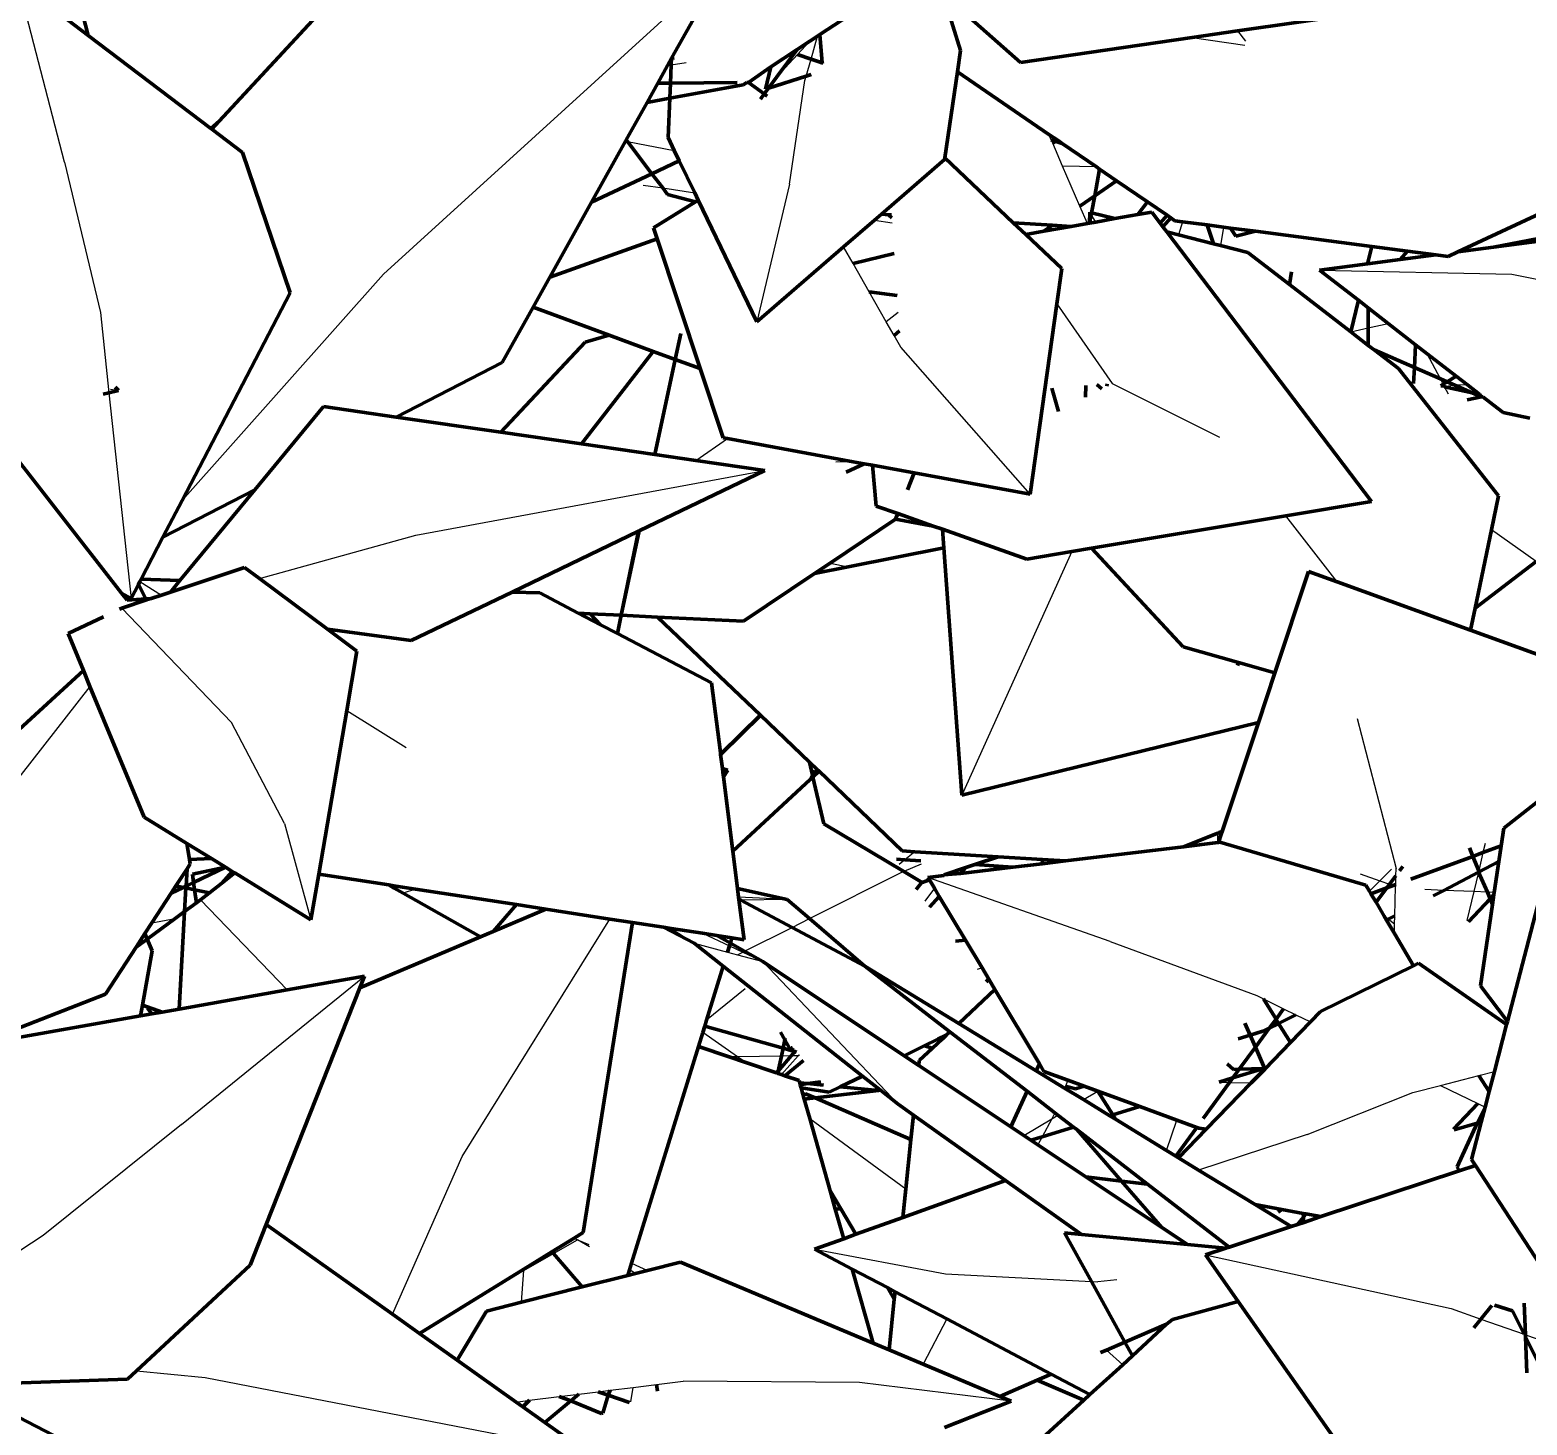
# Model space of a CAD drawing. Header units: millimetres. Extents: x 4307 to 31003, y 2809 to 20009.
# Drawn here: x 6891.9 to 6958.9, y 7948.8 to 8011.2 of the extents above; entities that cross this region are included whole.
import ezdxf

# ---------------------------------------------------------------- set-up
doc = ezdxf.new("R2010")
doc.units = ezdxf.units.MM
doc.layers.add('ProfileEdges', color=7, linetype='Continuous')

msp = doc.modelspace()

# ---------------------------------------------------------------- linework, layer by layer
for p, q in [((6907.696, 8000.279), (6922.938, 8014.167)), ((6893.418, 8005.289), (6891.336, 8013.344)), ((6926.819, 8009.901), (6927.105, 8010.919)), ((6945.903, 8011.155), (6946.257, 8010.693)), ((6926.218, 8010.104), (6926.765, 8010.695)), ((6943.869, 8010.861), (6946.222, 8010.515)), ((6920.403, 8009.613), (6920.568, 8009.639)), ((6920.568, 8009.639), (6921.24, 8009.746)), ((6925.294, 8009.105), (6926.218, 8010.104)), ((6926.603, 8009.135), (6926.819, 8009.901)), ((6924.783, 8008.553), (6925.294, 8009.105)), ((6925.859, 8004.297), (6926.548, 8008.941)), ((6926.548, 8008.941), (6926.603, 8009.135)), ((6918.518, 8006.226), (6918.604, 8006.21)), ((6937.566, 8006.285), (6937.46, 8006.53)), ((6937.632, 8006.133), (6937.566, 8006.285)), ((6918.604, 8006.21), (6920.701, 8005.807)), ((6938.076, 8005.107), (6937.632, 8006.133)), ((6893.418, 8005.289), (6895.024, 7998.552)), ((6939.591, 8005.069), (6938.076, 8005.107)), ((6938.849, 8003.318), (6938.076, 8005.107)), ((6919.316, 8004.262), (6920.183, 8004.13)), ((6925.859, 8004.297), (6924.399, 7998.145)), ((6920.183, 8004.13), (6921.617, 8003.911)), ((6939.186, 8002.539), (6938.849, 8003.318)), ((6939.356, 8002.944), (6939.296, 8003.041)), ((6939.564, 8002.606), (6939.356, 8002.944)), ((6929.655, 8002.684), (6930.445, 8002.563)), ((6943.438, 8002.618), (6943.26, 8002.035)), ((6945.268, 8002.378), (6945.141, 8001.558)), ((6928.698, 8000.745), (6928.272, 8001.49)), ((6898.681, 7990.151), (6907.696, 8000.279)), ((6929.422, 7999.476), (6928.698, 8000.745)), ((6949.566, 8000.45), (6958.171, 8000.277)), ((6958.171, 8000.277), (6967.114, 7998.429)), ((6930.183, 7998.145), (6929.422, 7999.476)), ((6937.814, 7998.948), (6940.29, 7995.384)), ((6895.024, 7998.552), (6895.409, 7994.967)), ((6930.724, 7998.554), (6930.183, 7998.145)), ((6930.534, 7997.53), (6930.183, 7998.145)), ((6930.831, 7997.009), (6930.534, 7997.53)), ((6950.973, 7997.689), (6951.746, 7997.864)), ((6951.746, 7997.864), (6952.64, 7998.067)), ((6936.628, 7990.427), (6930.831, 7997.009)), ((6954.979, 7995.585), (6954.39, 7996.71)), ((6955.104, 7995.345), (6954.979, 7995.585)), ((6895.409, 7994.967), (6896.398, 7985.759)), ((6895.479, 7995.134), (6895.835, 7995.062)), ((6940.29, 7995.384), (6945.087, 7992.974)), ((6955.138, 7995.28), (6955.104, 7995.345)), ((6955.629, 7995.299), (6955.16, 7995.238)), ((6955.335, 7994.902), (6955.16, 7995.238)), ((6956.184, 7995.32), (6955.629, 7995.299)), ((6957.526, 7994.279), (6957.494, 7994.246)), ((6921.659, 7991.937), (6923.079, 7992.916)), ((6909.145, 7988.586), (6924.758, 7991.489)), ((6928.708, 7991.882), (6927.923, 7991.853)), ((6950.364, 7986.507), (6948.057, 7989.454)), ((6959.256, 7987.42), (6957.257, 7988.834)), ((6902.14, 7986.658), (6909.145, 7988.586)), ((6938.49, 7987.858), (6933.567, 7976.961)), ((6927.671, 7987.343), (6928.487, 7987.174)), ((6896.79, 7986.513), (6897.752, 7985.914)), ((6895.99, 7985.329), (6900.895, 7980.204)), ((6894.56, 7981.821), (6889.93, 7975.9)), ((6903.261, 7975.693), (6900.895, 7980.204)), ((6906.05, 7980.744), (6908.706, 7979.089)), ((6951.248, 7980.387), (6952.996, 7973.681)), ((6922.872, 7977.994), (6923.09, 7978.073)), ((6903.261, 7975.693), (6904.444, 7971.379)), ((6945.018, 7974.837), (6945.019, 7975.259)), ((6956.979, 7974.794), (6956.883, 7974.386)), ((6931.02, 7974.069), (6930.759, 7973.858)), ((6931.462, 7974.427), (6931.02, 7974.069)), ((6956.883, 7974.386), (6956.691, 7973.573)), ((6926.753, 7971.433), (6930.918, 7973.524)), ((6930.972, 7973.546), (6930.918, 7973.524)), ((6931.748, 7973.867), (6930.972, 7973.546)), ((6951.381, 7973.442), (6952.261, 7973.128)), ((6952.785, 7973.65), (6952.261, 7973.128)), ((6952.988, 7973.352), (6952.996, 7973.681)), ((6956.677, 7973.51), (6956.472, 7972.64)), ((6909.129, 7972.755), (6908.573, 7972.577)), ((6932.338, 7972.792), (6931.911, 7972.22)), ((6940.199, 7970.408), (6932.051, 7973.273)), ((6952.261, 7973.128), (6951.799, 7972.666)), ((6952.261, 7973.128), (6952.702, 7972.97)), ((6952.702, 7972.97), (6952.86, 7972.913)), ((6952.86, 7972.913), (6952.975, 7972.872)), ((6952.941, 7971.558), (6952.975, 7972.872)), ((6952.975, 7972.872), (6952.977, 7972.956)), ((6952.977, 7972.956), (6952.988, 7973.352)), ((6955.126, 7972.699), (6954.277, 7972.737)), ((6903.377, 7968.243), (6899.511, 7972.278)), ((6925.749, 7972.296), (6923.58, 7972.393)), ((6925.749, 7972.296), (6923.676, 7972.266)), ((6956.472, 7972.64), (6955.126, 7972.699)), ((6956.472, 7972.64), (6956.166, 7971.343)), ((6957.084, 7972.613), (6956.472, 7972.64)), ((6957.388, 7972.6), (6957.084, 7972.613)), ((6897.331, 7971.241), (6898.366, 7971.435)), ((6911.204, 7960.792), (6917.82, 7971.415)), ((6925.975, 7971.042), (6926.753, 7971.433)), ((6952.645, 7971.403), (6952.464, 7971.544)), ((6952.931, 7971.179), (6952.645, 7971.403)), ((6952.931, 7971.179), (6952.941, 7971.558)), ((6920.567, 7970.992), (6921.584, 7970.335)), ((6921.97, 7970.776), (6923.172, 7970.213)), ((6923.848, 7969.975), (6925.975, 7971.042)), ((6952.921, 7970.775), (6952.931, 7971.179)), ((6921.584, 7970.335), (6923.086, 7969.935)), ((6923.172, 7970.213), (6923.767, 7969.934)), ((6940.199, 7970.408), (6946.769, 7967.987)), ((6923.086, 7969.935), (6923.532, 7969.817)), ((6923.532, 7969.817), (6923.767, 7969.934)), ((6923.532, 7969.817), (6924.658, 7969.517)), ((6923.767, 7969.934), (6923.848, 7969.975)), ((6923.767, 7969.934), (6924.658, 7969.517)), ((6930.714, 7963.129), (6924.658, 7969.517)), ((6898.658, 7962.215), (6906.84, 7968.856)), ((6934.471, 7969.227), (6934.247, 7969.154)), ((6923.876, 7968.289), (6922.146, 7966.889)), ((6946.769, 7967.987), (6947.058, 7967.845)), ((6947.058, 7967.845), (6947.962, 7967.403)), ((6947.962, 7967.403), (6948.512, 7967.135)), ((6948.512, 7967.135), (6949.172, 7966.812)), ((6923.528, 7965.251), (6921.974, 7966.335)), ((6925.917, 7965.527), (6925.958, 7965.727)), ((6923.528, 7965.251), (6923.157, 7965.245)), ((6925.494, 7965.284), (6923.528, 7965.251)), ((6923.898, 7964.993), (6923.528, 7965.251)), ((6925.924, 7965.292), (6925.494, 7965.284)), ((6926.24, 7965.297), (6925.496, 7964.451)), ((6926.24, 7965.297), (6925.924, 7965.292)), ((6926.275, 7965.337), (6926.24, 7965.297)), ((6926.307, 7965.298), (6926.275, 7965.337)), ((6938.304, 7964.206), (6938.203, 7963.943)), ((6945.075, 7964.114), (6945.546, 7964.102)), ((6945.546, 7964.102), (6946.512, 7964.078)), ((6954.982, 7963.972), (6956.696, 7964.416)), ((6956.696, 7964.416), (6957.392, 7964.596)), ((6938.203, 7963.943), (6938.166, 7963.845)), ((6939.002, 7963.334), (6939.652, 7963.711)), ((6949.012, 7961.769), (6953.742, 7963.651)), ((6953.742, 7963.651), (6954.982, 7963.972)), ((6954.982, 7963.972), (6956.646, 7963.159)), ((6937.729, 7962.748), (6937.589, 7962.481)), ((6956.646, 7963.159), (6956.975, 7962.998)), ((6898.658, 7962.215), (6892.472, 7957.246)), ((6926.759, 7962.496), (6931.06, 7959.343)), ((6936.341, 7961.727), (6937.589, 7962.481)), ((6937.589, 7962.481), (6937.166, 7961.675)), ((6937.589, 7962.481), (6937.861, 7962.645)), ((6942.73, 7961.055), (6943.183, 7962.417)), ((6937.166, 7961.675), (6936.973, 7961.306)), ((6949.012, 7961.769), (6944.161, 7960.18)), ((6908.098, 7953.728), (6911.204, 7960.792)), ((6892.472, 7957.246), (6884.871, 7952.293)), ((6915.291, 7956.445), (6916.372, 7957.064)), ((6916.216, 7957.133), (6916.372, 7957.064)), ((6916.911, 7956.751), (6916.372, 7957.064)), ((6916.372, 7957.064), (6916.876, 7956.844)), ((6913.967, 7955.686), (6915.291, 7956.445)), ((6918.785, 7956.008), (6919.506, 7955.692)), ((6926.978, 7956.64), (6932.83, 7955.538)), ((6944.47, 7956.383), (6955.457, 7953.983)), ((6913.864, 7954.266), (6913.967, 7955.686)), ((6913.967, 7955.686), (6913.971, 7955.748)), ((6918.966, 7955.555), (6918.694, 7955.714)), ((6932.83, 7955.538), (6939.363, 7955.201)), ((6939.363, 7955.201), (6939.656, 7955.186)), ((6940.503, 7955.276), (6939.656, 7955.186)), ((6955.457, 7953.983), (6956.787, 7953.515)), ((6932.894, 7953.518), (6931.833, 7951.495)), ((6956.787, 7953.515), (6958.726, 7952.832)), ((6958.778, 7952.814), (6959.79, 7952.458)), ((6940.036, 7952.126), (6940.765, 7951.47)), ((6896.64, 7951.195), (6899.706, 7950.893)), ((6899.706, 7950.893), (6916.719, 7947.601)), ((6919.909, 7950.587), (6921.098, 7950.736)), ((6928.983, 7950.68), (6921.098, 7950.736)), ((6935.772, 7949.836), (6928.983, 7950.68)), ((6914.227, 7949.877), (6915.555, 7950.043)), ((6915.555, 7950.043), (6916.432, 7950.153)), ((6916.432, 7950.153), (6917.296, 7950.261)), ((6917.296, 7950.261), (6917.83, 7950.327)), ((6917.83, 7950.327), (6918.858, 7950.456)), ((6918.751, 7949.803), (6918.858, 7950.456)), ((6918.858, 7950.456), (6919.909, 7950.587)), ((6913.622, 7949.801), (6914.227, 7949.877))]:
    msp.add_line(p, q)
at = {"layer": 'ProfileEdges', "lineweight": 211}
for p, q in [((6920.582, 8009.934), (6922.938, 8014.167)), ((6893.858, 8013.399), (6894.479, 8010.959)), ((6905.281, 8012.44), (6900.342, 8007.117)), ((6933.511, 8010.288), (6932.819, 8012.485)), ((6933.146, 8012.437), (6936.184, 8009.75)), ((6894.479, 8010.959), (6892.911, 8012.149)), ((6927.22, 8010.994), (6928.834, 8012.052)), ((6945.903, 8011.155), (6951.05, 8011.9)), ((6899.966, 8006.796), (6894.479, 8010.959)), ((6926.765, 8010.695), (6927.105, 8010.919)), ((6927.105, 8010.919), (6927.22, 8010.994)), ((6927.22, 8010.994), (6927.322, 8009.732)), ((6943.869, 8010.861), (6945.903, 8011.155)), ((6925.016, 8009.549), (6926.205, 8010.329)), ((6925.294, 8009.105), (6926.205, 8010.329)), ((6926.205, 8010.329), (6926.765, 8010.695)), ((6933.371, 8009.333), (6933.511, 8010.288)), ((6936.184, 8009.75), (6943.869, 8010.861)), ((6919.962, 8008.821), (6920.403, 8009.613)), ((6920.403, 8009.613), (6920.582, 8009.934)), ((6920.568, 8009.639), (6920.532, 8008.825)), ((6920.582, 8009.934), (6920.568, 8009.639)), ((6920.702, 8009.959), (6920.582, 8009.934)), ((6926.819, 8009.901), (6926.218, 8010.104)), ((6927.322, 8009.732), (6926.819, 8009.901)), ((6927.322, 8009.732), (6927.326, 8009.689)), ((6927.358, 8009.72), (6927.322, 8009.732)), ((6924.015, 8008.847), (6925.016, 8009.549)), ((6925.016, 8009.549), (6924.783, 8008.553)), ((6924.914, 8008.595), (6926.603, 8009.135)), ((6924.914, 8008.595), (6925.294, 8009.105)), ((6926.603, 8009.135), (6926.824, 8009.206)), ((6932.81, 8005.479), (6933.371, 8009.333)), ((6933.371, 8009.333), (6937.46, 8006.53)), ((6919.484, 8007.961), (6919.962, 8008.821)), ((6920.532, 8008.825), (6919.962, 8008.821)), ((6920.532, 8008.825), (6920.501, 8008.146)), ((6920.501, 8008.146), (6923.782, 8008.74)), ((6923.521, 8008.844), (6920.532, 8008.825)), ((6923.782, 8008.74), (6923.944, 8008.846)), ((6924.015, 8008.847), (6923.944, 8008.846)), ((6924.723, 8008.338), (6924.015, 8008.847)), ((6924.552, 8008.109), (6924.723, 8008.338)), ((6924.723, 8008.338), (6924.914, 8008.595)), ((6924.862, 8008.238), (6924.723, 8008.338)), ((6924.783, 8008.553), (6924.914, 8008.595)), ((6918.549, 8006.282), (6919.484, 8007.961)), ((6919.484, 8007.961), (6920.501, 8008.146)), ((6920.501, 8008.146), (6920.422, 8006.387)), ((6900.342, 8007.117), (6899.966, 8006.796)), ((6900.342, 8007.117), (6900.012, 8006.761)), ((6900.012, 8006.761), (6899.966, 8006.796)), ((6901.382, 8005.721), (6900.012, 8006.761)), ((6916.996, 8003.491), (6918.518, 8006.226)), ((6918.518, 8006.226), (6918.549, 8006.282)), ((6918.604, 8006.21), (6918.549, 8006.282)), ((6920.422, 8006.387), (6920.701, 8005.807)), ((6937.46, 8006.53), (6937.869, 8006.25)), ((6937.788, 8006.21), (6937.566, 8006.285)), ((6937.788, 8006.21), (6937.869, 8006.25)), ((6937.869, 8006.25), (6938.061, 8006.118)), ((6955.759, 8001.267), (6967.373, 8006.692)), ((6903.511, 7999.441), (6901.382, 8005.721)), ((6919.7, 8004.765), (6918.604, 8006.21)), ((6920.701, 8005.807), (6920.926, 8005.343)), ((6937.632, 8006.133), (6937.788, 8006.21)), ((6938.061, 8006.118), (6937.788, 8006.21)), ((6938.061, 8006.118), (6939.591, 8005.069)), ((6919.7, 8004.765), (6920.926, 8005.343)), ((6920.926, 8005.343), (6921.617, 8003.911)), ((6929.965, 8002.952), (6932.798, 8005.399)), ((6932.798, 8005.399), (6932.81, 8005.479)), ((6935.87, 8002.575), (6932.81, 8005.479)), ((6939.51, 8003.778), (6939.731, 8004.973)), ((6939.591, 8005.069), (6939.731, 8004.973)), ((6939.731, 8004.973), (6940.486, 8004.456)), ((6916.996, 8003.491), (6919.7, 8004.765)), ((6920.183, 8004.13), (6919.7, 8004.765)), ((6939.51, 8003.778), (6940.486, 8004.456)), ((6940.486, 8004.456), (6941.874, 8003.504)), ((6920.4, 8003.844), (6920.183, 8004.13)), ((6921.654, 8003.511), (6920.4, 8003.844)), ((6921.617, 8003.911), (6921.774, 8003.585)), ((6921.774, 8003.585), (6921.654, 8003.511)), ((6921.774, 8003.585), (6924.399, 7998.145)), ((6938.849, 8003.318), (6939.51, 8003.778)), ((6939.37, 8003.022), (6939.51, 8003.778)), ((6915.131, 8000.141), (6916.996, 8003.491)), ((6921.654, 8003.511), (6919.767, 8002.35)), ((6929.655, 8002.684), (6929.965, 8002.952)), ((6929.965, 8002.952), (6930.279, 8002.932)), ((6930.279, 8002.932), (6930.428, 8002.801)), ((6930.279, 8002.932), (6930.42, 8002.923)), ((6939.296, 8003.041), (6939.284, 8002.557)), ((6939.284, 8002.557), (6939.356, 8002.944)), ((6939.37, 8003.022), (6939.296, 8003.041)), ((6939.356, 8002.944), (6939.37, 8003.022)), ((6940.416, 8002.757), (6939.37, 8003.022)), ((6941.438, 8002.937), (6940.416, 8002.757)), ((6941.874, 8003.504), (6941.438, 8002.937)), ((6942.064, 8003.048), (6941.438, 8002.937)), ((6941.874, 8003.504), (6942.746, 8002.906)), ((6942.435, 8002.559), (6942.064, 8003.048)), ((6942.746, 8002.906), (6942.435, 8002.559)), ((6942.746, 8002.906), (6942.918, 8002.788)), ((6919.767, 8002.35), (6919.933, 8001.849)), ((6928.272, 8001.49), (6929.655, 8002.684)), ((6935.87, 8002.575), (6937.62, 8002.464)), ((6936.422, 8002.051), (6935.87, 8002.575)), ((6937.232, 8002.194), (6937.62, 8002.464)), ((6938.455, 8002.41), (6937.232, 8002.194)), ((6937.62, 8002.464), (6938.455, 8002.41)), ((6939.186, 8002.539), (6938.455, 8002.41)), ((6939.284, 8002.557), (6939.186, 8002.539)), ((6939.564, 8002.606), (6939.284, 8002.557)), ((6940.416, 8002.757), (6939.564, 8002.606)), ((6942.56, 8002.394), (6942.435, 8002.559)), ((6942.56, 8002.394), (6942.918, 8002.788)), ((6942.731, 8002.169), (6942.56, 8002.394)), ((6942.918, 8002.788), (6943.103, 8002.661)), ((6943.103, 8002.661), (6943.438, 8002.618)), ((6943.438, 8002.618), (6944.538, 8002.474)), ((6944.829, 8001.637), (6944.538, 8002.474)), ((6944.538, 8002.474), (6945.268, 8002.378)), ((6945.268, 8002.378), (6945.583, 8002.337)), ((6945.583, 8002.337), (6945.823, 8001.974)), ((6945.583, 8002.337), (6946.704, 8002.191)), ((6964.257, 8002.804), (6957.357, 8001.477)), ((6964.96, 8002.479), (6957.357, 8001.477)), ((6915.131, 8000.141), (6919.933, 8001.849)), ((6919.933, 8001.849), (6921.859, 7996.044)), ((6937.232, 8002.194), (6936.422, 8002.051)), ((6938.033, 8000.523), (6936.422, 8002.051)), ((6951.895, 7990.094), (6942.731, 8002.169)), ((6943.26, 8002.035), (6942.731, 8002.169)), ((6944.829, 8001.637), (6943.26, 8002.035)), ((6945.141, 8001.558), (6944.829, 8001.637)), ((6946.359, 8001.249), (6945.141, 8001.558)), ((6945.823, 8001.974), (6946.704, 8002.191)), ((6946.704, 8002.191), (6951.908, 8001.511)), ((6924.399, 7998.145), (6928.272, 8001.49)), ((6930.54, 8001.192), (6928.698, 8000.745)), ((6948.225, 7999.809), (6946.359, 8001.249)), ((6951.714, 8000.733), (6951.908, 8001.511)), ((6953.181, 8000.927), (6951.714, 8000.733)), ((6951.908, 8001.511), (6953.504, 8001.302)), ((6953.504, 8001.302), (6953.181, 8000.927)), ((6954.772, 8001.136), (6953.181, 8000.927)), ((6953.504, 8001.302), (6954.772, 8001.136)), ((6954.772, 8001.136), (6955.326, 8001.064)), ((6955.326, 8001.064), (6955.759, 8001.267)), ((6957.357, 8001.477), (6955.759, 8001.267)), ((6937.814, 7998.948), (6938.033, 8000.523)), ((6948.314, 8000.373), (6948.225, 7999.809)), ((6951.714, 8000.733), (6949.566, 8000.45)), ((6949.566, 8000.45), (6951.306, 7999.102)), ((6914.386, 7998.803), (6915.131, 8000.141)), ((6950.973, 7997.689), (6948.225, 7999.809)), ((6898.681, 7990.151), (6903.511, 7999.441)), ((6930.67, 7999.323), (6929.422, 7999.476)), ((6936.628, 7990.427), (6937.814, 7998.948)), ((6950.973, 7997.689), (6951.306, 7999.102)), ((6951.306, 7999.102), (6951.739, 7998.766)), ((6913.004, 7996.32), (6914.386, 7998.803)), ((6914.386, 7998.803), (6917.785, 7997.548)), ((6951.739, 7998.766), (6951.746, 7997.864)), ((6951.739, 7998.766), (6952.64, 7998.067)), ((6917.785, 7997.548), (6916.72, 7997.232)), ((6917.785, 7997.548), (6919.763, 7996.818)), ((6920.989, 7997.623), (6920.74, 7996.458)), ((6930.534, 7997.53), (6930.781, 7997.73)), ((6951.751, 7997.088), (6950.973, 7997.689)), ((6951.746, 7997.864), (6951.751, 7997.088)), ((6952.64, 7998.067), (6953.87, 7997.114)), ((6895.973, 7985.994), (6887.302, 7997.114)), ((6916.72, 7997.232), (6912.936, 7993.199)), ((6952.008, 7996.89), (6951.751, 7997.088)), ((6953.097, 7996.049), (6952.008, 7996.89)), ((6953.816, 7996.095), (6952.008, 7996.89)), ((6953.87, 7997.114), (6953.816, 7996.095)), ((6953.87, 7997.114), (6954.39, 7996.71)), ((6908.259, 7993.876), (6913.004, 7996.32)), ((6919.763, 7996.818), (6916.555, 7992.676)), ((6919.763, 7996.818), (6920.74, 7996.458)), ((6920.74, 7996.458), (6919.831, 7992.202)), ((6920.74, 7996.458), (6921.859, 7996.044)), ((6954.39, 7996.71), (6955.679, 7995.711)), ((6921.859, 7996.044), (6922.885, 7992.951)), ((6957.573, 7990.355), (6953.097, 7996.049)), ((6953.816, 7996.095), (6953.778, 7995.375)), ((6954.979, 7995.585), (6953.816, 7996.095)), ((6955.275, 7995.454), (6954.979, 7995.585)), ((6955.679, 7995.711), (6955.275, 7995.454)), ((6955.679, 7995.711), (6956.184, 7995.32)), ((6895.149, 7994.909), (6895.409, 7994.967)), ((6895.409, 7994.967), (6895.835, 7995.062)), ((6895.835, 7995.062), (6895.687, 7995.223)), ((6937.593, 7995.169), (6937.887, 7994.134)), ((6939.108, 7995.29), (6939.095, 7994.763)), ((6939.831, 7995.145), (6939.604, 7995.329)), ((6940.074, 7995.366), (6940.058, 7995.263)), ((6955.104, 7995.345), (6954.994, 7995.275)), ((6955.138, 7995.28), (6954.994, 7995.275)), ((6955.275, 7995.454), (6955.104, 7995.345)), ((6955.16, 7995.238), (6955.138, 7995.28)), ((6955.16, 7995.238), (6956.395, 7994.962)), ((6955.629, 7995.299), (6955.275, 7995.454)), ((6956.395, 7994.962), (6955.629, 7995.299)), ((6956.184, 7995.32), (6956.746, 7994.884)), ((6956.395, 7994.962), (6956.746, 7994.884)), ((6956.816, 7994.777), (6956.395, 7994.962)), ((6956.746, 7994.884), (6956.816, 7994.777)), ((6905.007, 7994.346), (6901.929, 7990.616)), ((6908.259, 7993.876), (6905.007, 7994.346)), ((6956.816, 7994.777), (6956.175, 7994.647)), ((6956.87, 7994.788), (6956.816, 7994.777)), ((6956.87, 7994.788), (6957.526, 7994.279)), ((6957.526, 7994.279), (6957.779, 7994.084)), ((6912.936, 7993.199), (6908.259, 7993.876)), ((6957.779, 7994.084), (6958.977, 7993.828)), ((6916.555, 7992.676), (6912.936, 7993.199)), ((6922.885, 7992.951), (6923.079, 7992.916)), ((6923.079, 7992.916), (6928.708, 7991.882)), ((6919.831, 7992.202), (6916.555, 7992.676)), ((6921.659, 7991.937), (6919.831, 7992.202)), ((6919.13, 7988.781), (6924.758, 7991.489)), ((6924.758, 7991.489), (6921.659, 7991.937)), ((6929.195, 7991.792), (6928.391, 7991.41)), ((6928.708, 7991.882), (6929.195, 7991.792)), ((6929.195, 7991.792), (6929.575, 7991.723)), ((6929.575, 7991.723), (6929.74, 7989.897)), ((6929.575, 7991.723), (6931.439, 7991.38)), ((6931.132, 7990.621), (6931.439, 7991.38)), ((6931.439, 7991.38), (6936.628, 7990.427)), ((6897.824, 7988.502), (6901.929, 7990.616)), ((6897.824, 7988.502), (6898.681, 7990.151)), ((6901.929, 7990.616), (6898.585, 7986.565)), ((6957.257, 7988.834), (6957.573, 7990.355)), ((6929.74, 7989.897), (6930.702, 7989.558)), ((6930.603, 7989.314), (6930.702, 7989.558)), ((6930.702, 7989.558), (6932.284, 7989)), ((6948.057, 7989.454), (6951.895, 7990.094)), ((6927.671, 7987.343), (6930.603, 7989.314)), ((6932.284, 7989), (6930.603, 7989.314)), ((6932.284, 7989), (6932.696, 7988.855)), ((6932.696, 7988.855), (6932.757, 7988.026)), ((6932.696, 7988.855), (6936.478, 7987.522)), ((6939.37, 7988.004), (6948.057, 7989.454)), ((6956.529, 7985.33), (6957.257, 7988.834)), ((6896.848, 7986.625), (6897.824, 7988.502)), ((6913.45, 7986.048), (6919.105, 7988.769)), ((6918.329, 7985.01), (6919.13, 7988.781)), ((6919.105, 7988.769), (6918.329, 7985.01)), ((6919.105, 7988.769), (6919.13, 7988.781)), ((6932.757, 7988.026), (6928.487, 7987.174)), ((6932.757, 7988.026), (6933.567, 7976.961)), ((6936.478, 7987.522), (6938.49, 7987.858)), ((6938.49, 7987.858), (6939.37, 7988.004)), ((6939.37, 7988.004), (6943.473, 7983.596)), ((6901.479, 7987.151), (6898.159, 7986.049)), ((6902.14, 7986.658), (6901.479, 7987.151)), ((6923.801, 7984.741), (6926.969, 7986.871)), ((6926.969, 7986.871), (6927.671, 7987.343)), ((6928.487, 7987.174), (6926.969, 7986.871)), ((6949.083, 7986.972), (6947.575, 7982.437)), ((6950.364, 7986.507), (6949.083, 7986.972)), ((6959.256, 7987.42), (6956.529, 7985.33)), ((6896.398, 7985.759), (6896.724, 7986.387)), ((6896.724, 7986.387), (6896.79, 7986.513)), ((6896.724, 7986.387), (6897.057, 7985.743)), ((6896.79, 7986.513), (6896.848, 7986.625)), ((6898.585, 7986.565), (6896.848, 7986.625)), ((6898.585, 7986.565), (6898.159, 7986.049)), ((6905.182, 7984.389), (6902.14, 7986.658)), ((6956.325, 7984.344), (6950.364, 7986.507)), ((6895.973, 7985.994), (6896.398, 7985.759)), ((6896.217, 7985.68), (6895.973, 7985.994)), ((6897.084, 7985.692), (6895.99, 7985.329)), ((6897.057, 7985.743), (6896.217, 7985.68)), ((6897.292, 7985.761), (6897.057, 7985.743)), ((6897.057, 7985.743), (6897.084, 7985.692)), ((6897.292, 7985.761), (6897.084, 7985.692)), ((6897.752, 7985.914), (6897.292, 7985.761)), ((6898.159, 7986.049), (6897.752, 7985.914)), ((6908.936, 7983.876), (6913.45, 7986.048)), ((6914.684, 7986.006), (6913.45, 7986.048)), ((6916.405, 7985.105), (6914.684, 7986.006)), ((6895.167, 7984.941), (6893.577, 7984.19)), ((6895.99, 7985.329), (6895.877, 7985.276)), ((6916.405, 7985.105), (6916.936, 7985.079)), ((6917.401, 7984.584), (6916.405, 7985.105)), ((6916.936, 7985.079), (6917.401, 7984.584)), ((6916.936, 7985.079), (6918.329, 7985.01)), ((6918.329, 7985.01), (6918.154, 7984.19)), ((6918.329, 7985.01), (6919.955, 7984.93)), ((6919.955, 7984.93), (6923.801, 7984.741)), ((6919.955, 7984.93), (6924.552, 7980.534)), ((6956.325, 7984.344), (6956.529, 7985.33)), ((6893.577, 7984.19), (6894.265, 7982.532)), ((6905.182, 7984.389), (6908.936, 7983.876)), ((6906.505, 7983.401), (6905.182, 7984.389)), ((6918.154, 7984.19), (6917.401, 7984.584)), ((6922.368, 7981.985), (6918.154, 7984.19)), ((6960.544, 7982.813), (6956.325, 7984.344)), ((6943.473, 7983.596), (6945.944, 7982.898)), ((6906.05, 7980.744), (6906.505, 7983.401)), ((6945.944, 7982.898), (6945.897, 7982.768)), ((6945.944, 7982.898), (6947.575, 7982.437)), ((6891.215, 7979.73), (6894.265, 7982.532)), ((6894.265, 7982.532), (6894.56, 7981.821)), ((6947.575, 7982.437), (6946.836, 7980.212)), ((6894.56, 7981.821), (6896.99, 7975.973)), ((6922.762, 7978.871), (6922.368, 7981.985)), ((6904.794, 7973.424), (6906.05, 7980.744)), ((6924.552, 7980.534), (6922.814, 7978.816)), ((6924.552, 7980.534), (6926.749, 7978.433)), ((6933.567, 7976.961), (6946.836, 7980.212)), ((6946.836, 7980.212), (6945.215, 7975.337)), ((6922.762, 7978.871), (6922.814, 7978.816)), ((6922.774, 7978.776), (6922.762, 7978.871)), ((6922.814, 7978.816), (6922.774, 7978.776)), ((6922.852, 7978.153), (6922.774, 7978.776)), ((6962.152, 7978.904), (6957.816, 7975.474)), ((6923.09, 7978.073), (6922.852, 7978.153)), ((6922.872, 7977.994), (6922.852, 7978.153)), ((6926.749, 7978.433), (6926.884, 7977.849)), ((6926.749, 7978.433), (6927.089, 7978.107)), ((6927.089, 7978.107), (6927.008, 7978.069)), ((6927.089, 7978.107), (6927.176, 7978.025)), ((6922.901, 7977.772), (6922.872, 7977.994)), ((6922.901, 7977.772), (6923.09, 7978.073)), ((6923.32, 7974.454), (6922.901, 7977.772)), ((6926.774, 7977.652), (6923.32, 7974.454)), ((6926.884, 7977.849), (6926.774, 7977.652)), ((6926.902, 7977.771), (6926.774, 7977.652)), ((6927.008, 7978.069), (6926.884, 7977.849)), ((6926.884, 7977.849), (6926.902, 7977.771)), ((6927.176, 7978.025), (6926.902, 7977.771)), ((6926.902, 7977.771), (6927.387, 7975.68)), ((6927.176, 7978.025), (6930.901, 7974.461)), ((6960.45, 7976.339), (6957.975, 7966.835)), ((6896.99, 7975.973), (6898.89, 7974.802)), ((6927.387, 7975.68), (6930.972, 7973.546)), ((6957.816, 7975.474), (6957.699, 7974.684)), ((6899.014, 7974.08), (6898.89, 7974.802)), ((6898.89, 7974.802), (6900.001, 7974.117)), ((6943.486, 7974.652), (6945.019, 7975.259)), ((6945.018, 7974.837), (6943.486, 7974.652)), ((6945.05, 7974.841), (6945.018, 7974.837)), ((6945.019, 7975.259), (6945.084, 7975.285)), ((6945.173, 7975.211), (6945.05, 7974.841)), ((6945.113, 7974.848), (6945.05, 7974.841)), ((6945.084, 7975.285), (6945.215, 7975.337)), ((6945.084, 7975.285), (6945.173, 7975.211)), ((6951.641, 7972.931), (6945.113, 7974.848)), ((6945.215, 7975.337), (6945.173, 7975.211)), ((6899.014, 7974.08), (6900.001, 7974.117)), ((6899.048, 7973.883), (6899.014, 7974.08)), ((6900.001, 7974.117), (6900.619, 7973.736)), ((6923.531, 7972.779), (6923.32, 7974.454)), ((6930.645, 7974.096), (6931.02, 7974.069)), ((6930.901, 7974.461), (6931.462, 7974.427)), ((6931.02, 7974.069), (6931.738, 7974.019)), ((6931.462, 7974.427), (6935.187, 7974.2)), ((6934.149, 7973.85), (6935.187, 7974.2)), ((6935.187, 7974.2), (6937.177, 7974.079)), ((6937.156, 7973.888), (6937.177, 7974.079)), ((6937.177, 7974.079), (6938.211, 7974.016)), ((6943.486, 7974.652), (6938.211, 7974.016)), ((6953.647, 7973.201), (6956.427, 7974.219)), ((6956.427, 7974.219), (6956.273, 7974.596)), ((6956.427, 7974.219), (6956.883, 7974.386)), ((6956.691, 7973.573), (6956.427, 7974.219)), ((6956.883, 7974.386), (6957.699, 7974.684)), ((6957.699, 7974.684), (6957.595, 7973.99)), ((6898.407, 7972.897), (6898.902, 7973.659)), ((6898.858, 7972.888), (6898.902, 7973.659)), ((6898.902, 7973.659), (6899.048, 7973.883)), ((6900.619, 7973.736), (6899.148, 7973.427)), ((6899.148, 7973.427), (6899.198, 7973.052)), ((6899.198, 7973.052), (6900.619, 7973.736)), ((6900.923, 7973.549), (6900.466, 7973.027)), ((6901.04, 7973.477), (6900.466, 7973.027)), ((6900.619, 7973.736), (6900.923, 7973.549)), ((6900.923, 7973.549), (6901.04, 7973.477)), ((6901.04, 7973.477), (6904.444, 7971.379)), ((6904.444, 7971.379), (6904.794, 7973.424)), ((6904.794, 7973.424), (6907.935, 7972.939)), ((6930.972, 7973.546), (6931.796, 7973.056)), ((6932.783, 7973.389), (6933.751, 7973.715)), ((6933.503, 7973.448), (6932.783, 7973.389)), ((6935.846, 7973.73), (6933.503, 7973.448)), ((6933.751, 7973.715), (6933.503, 7973.448)), ((6933.751, 7973.715), (6934.149, 7973.85)), ((6934.149, 7973.85), (6935.846, 7973.73)), ((6937.156, 7973.888), (6935.846, 7973.73)), ((6938.211, 7974.016), (6937.156, 7973.888)), ((6953.297, 7973.765), (6953.149, 7973.568)), ((6955.126, 7972.699), (6956.677, 7973.51)), ((6956.677, 7973.51), (6957.595, 7973.99)), ((6956.691, 7973.573), (6956.677, 7973.51)), ((6957.084, 7972.613), (6956.677, 7973.51)), ((6957.595, 7973.99), (6957.388, 7972.6)), ((6898.193, 7972.567), (6898.407, 7972.897)), ((6898.193, 7972.567), (6898.735, 7972.829)), ((6898.735, 7972.829), (6898.407, 7972.897)), ((6898.735, 7972.829), (6898.858, 7972.888)), ((6898.853, 7972.804), (6898.735, 7972.829)), ((6898.793, 7971.749), (6898.853, 7972.804)), ((6898.853, 7972.804), (6898.858, 7972.888)), ((6899.241, 7972.723), (6898.853, 7972.804)), ((6898.858, 7972.888), (6899.198, 7973.052)), ((6899.198, 7973.052), (6899.241, 7972.723)), ((6900.466, 7973.027), (6899.903, 7972.585)), ((6908.175, 7972.803), (6907.935, 7972.939)), ((6907.935, 7972.939), (6908.147, 7972.907)), ((6908.147, 7972.907), (6908.175, 7972.803)), ((6908.147, 7972.907), (6909.129, 7972.755)), ((6908.573, 7972.577), (6908.175, 7972.803)), ((6909.129, 7972.755), (6913.638, 7972.06)), ((6923.531, 7972.779), (6925.749, 7972.296)), ((6923.58, 7972.393), (6923.531, 7972.779)), ((6931.521, 7972.732), (6931.795, 7973.084)), ((6931.796, 7973.056), (6932.116, 7973.163)), ((6932.051, 7973.273), (6932.76, 7973.358)), ((6932.051, 7973.273), (6932.116, 7973.163)), ((6932.116, 7973.163), (6932.338, 7972.792)), ((6932.338, 7972.792), (6932.557, 7972.427)), ((6932.783, 7973.389), (6932.76, 7973.358)), ((6951.799, 7972.666), (6951.641, 7972.931)), ((6951.867, 7972.55), (6952.583, 7972.812)), ((6952.583, 7972.812), (6952.097, 7972.163)), ((6952.702, 7972.97), (6952.583, 7972.812)), ((6952.583, 7972.812), (6952.86, 7972.913)), ((6952.988, 7973.352), (6952.702, 7972.97)), ((6952.86, 7972.913), (6952.977, 7972.956)), ((6897.331, 7971.241), (6898.193, 7972.567)), ((6899.318, 7972.136), (6898.793, 7971.749)), ((6899.903, 7972.585), (6899.241, 7972.723)), ((6899.241, 7972.723), (6899.318, 7972.136)), ((6899.511, 7972.278), (6899.318, 7972.136)), ((6899.903, 7972.585), (6899.511, 7972.278)), ((6912.024, 7970.615), (6908.573, 7972.577)), ((6913.638, 7972.06), (6912.595, 7970.856)), ((6913.638, 7972.06), (6914.96, 7971.856)), ((6923.593, 7972.288), (6923.58, 7972.393)), ((6923.676, 7972.266), (6923.593, 7972.288)), ((6923.821, 7970.49), (6923.593, 7972.288)), ((6923.676, 7972.266), (6925.975, 7971.042)), ((6926.753, 7971.433), (6925.749, 7972.296)), ((6932.557, 7972.427), (6932.116, 7971.952)), ((6932.557, 7972.427), (6933.73, 7970.465)), ((6951.867, 7972.55), (6951.799, 7972.666)), ((6952.097, 7972.163), (6951.867, 7972.55)), ((6952.464, 7971.544), (6952.097, 7972.163)), ((6954.658, 7972.455), (6955.126, 7972.699)), ((6956.234, 7971.293), (6957.202, 7972.325)), ((6957.309, 7972.065), (6956.768, 7968.428)), ((6957.202, 7972.325), (6957.084, 7972.613)), ((6957.202, 7972.325), (6957.375, 7972.509)), ((6957.309, 7972.065), (6957.202, 7972.325)), ((6957.375, 7972.509), (6957.309, 7972.065)), ((6957.388, 7972.6), (6957.375, 7972.509)), ((6898.366, 7971.435), (6897.123, 7970.52)), ((6898.793, 7971.749), (6898.366, 7971.435)), ((6898.544, 7967.386), (6898.793, 7971.749)), ((6914.96, 7971.856), (6912.595, 7970.856)), ((6914.96, 7971.856), (6917.82, 7971.415)), ((6917.82, 7971.415), (6918.834, 7971.259)), ((6929.222, 7969.313), (6926.753, 7971.433)), ((6952.571, 7971.364), (6952.464, 7971.544)), ((6952.571, 7971.364), (6952.645, 7971.403)), ((6952.645, 7971.403), (6952.941, 7971.558)), ((6896.624, 7970.153), (6897.02, 7970.762)), ((6897.02, 7970.762), (6897.331, 7971.241)), ((6897.123, 7970.52), (6897.02, 7970.762)), ((6912.595, 7970.856), (6912.024, 7970.615)), ((6916.63, 7957.388), (6918.834, 7971.259)), ((6918.834, 7971.259), (6920.212, 7971.047)), ((6921.584, 7970.335), (6920.212, 7971.047)), ((6920.212, 7971.047), (6920.567, 7970.992)), ((6920.567, 7970.992), (6921.97, 7970.776)), ((6921.97, 7970.776), (6922.602, 7970.678)), ((6925.975, 7971.042), (6929.222, 7969.313)), ((6952.921, 7970.775), (6952.571, 7971.364)), ((6953.781, 7969.327), (6952.921, 7970.775)), ((6895.254, 7968.046), (6896.624, 7970.153)), ((6897.123, 7970.52), (6896.624, 7970.153)), ((6897.347, 7969.992), (6897.123, 7970.52)), ((6912.024, 7970.615), (6906.635, 7968.336)), ((6922.891, 7969.303), (6921.584, 7970.335)), ((6923.21, 7970.335), (6922.602, 7970.678)), ((6922.602, 7970.678), (6923.283, 7970.573)), ((6923.086, 7969.935), (6923.172, 7970.213)), ((6923.172, 7970.213), (6923.21, 7970.335)), ((6923.21, 7970.335), (6923.283, 7970.573)), ((6923.848, 7969.975), (6923.21, 7970.335)), ((6923.283, 7970.573), (6923.821, 7970.49)), ((6933.73, 7970.465), (6933.278, 7970.425)), ((6933.73, 7970.465), (6934.471, 7969.227)), ((6896.908, 7967.56), (6897.347, 7969.992)), ((6924.658, 7969.517), (6923.848, 7969.975)), ((6924.658, 7969.517), (6930.984, 7965.299)), ((6953.999, 7969.434), (6953.781, 7969.327)), ((6957.938, 7966.694), (6953.999, 7969.434)), ((6906.84, 7968.856), (6903.377, 7968.243)), ((6906.635, 7968.336), (6906.84, 7968.856)), ((6922.146, 7966.889), (6922.891, 7969.303)), ((6929.116, 7964.39), (6922.891, 7969.303)), ((6929.222, 7969.313), (6933.032, 7966.372)), ((6933.426, 7966.743), (6929.222, 7969.313)), ((6934.471, 7969.227), (6934.769, 7968.728)), ((6934.769, 7968.728), (6934.661, 7968.61)), ((6934.769, 7968.728), (6935.045, 7968.268)), ((6953.781, 7969.327), (6949.619, 7967.27)), ((6889.777, 7965.918), (6895.254, 7968.046)), ((6903.377, 7968.243), (6898.544, 7967.386)), ((6902.449, 7957.743), (6906.635, 7968.336)), ((6935.045, 7968.268), (6933.426, 7966.743)), ((6935.045, 7968.268), (6937.041, 7964.932)), ((6956.768, 7968.428), (6957.975, 7966.835)), ((6896.821, 7967.081), (6896.908, 7967.56)), ((6897.796, 7967.254), (6896.908, 7967.56)), ((6897.324, 7967.17), (6897.138, 7967.42)), ((6898.544, 7967.386), (6897.796, 7967.254)), ((6947.058, 7967.845), (6947.622, 7966.939)), ((6947.622, 7966.939), (6947.962, 7967.403)), ((6896.821, 7967.081), (6890.93, 7966.037)), ((6897.324, 7967.17), (6896.821, 7967.081)), ((6897.796, 7967.254), (6897.324, 7967.17)), ((6922.064, 7966.625), (6922.146, 7966.889)), ((6936.899, 7964.62), (6933.426, 7966.743)), ((6946.465, 7966.217), (6946.232, 7966.758)), ((6947.33, 7966.54), (6947.622, 7966.939)), ((6947.33, 7966.54), (6947.741, 7966.747)), ((6947.622, 7966.939), (6947.741, 7966.747)), ((6947.741, 7966.747), (6948.512, 7967.135)), ((6947.741, 7966.747), (6948.275, 7965.889)), ((6949.172, 7966.812), (6948.275, 7965.889)), ((6949.619, 7967.27), (6949.172, 7966.812)), ((6957.975, 7966.835), (6957.938, 7966.694)), ((6921.782, 7965.712), (6921.974, 7966.335)), ((6921.974, 7966.335), (6922.064, 7966.625)), ((6925.567, 7965.635), (6922.064, 7966.625)), ((6925.452, 7966.35), (6925.646, 7966.007)), ((6925.646, 7966.007), (6925.663, 7966.09)), ((6931.883, 7965.738), (6932.499, 7966.038)), ((6932.7, 7966.058), (6932.249, 7965.634)), ((6932.499, 7966.038), (6932.87, 7966.218)), ((6932.499, 7966.038), (6932.7, 7966.058)), ((6932.87, 7966.218), (6932.7, 7966.058)), ((6933.032, 7966.372), (6932.87, 7966.218)), ((6933.032, 7966.372), (6936.486, 7963.707)), ((6945.922, 7966.05), (6946.465, 7966.217)), ((6946.465, 7966.217), (6947.038, 7966.393)), ((6946.698, 7965.677), (6946.465, 7966.217)), ((6946.698, 7965.677), (6947.33, 7966.54)), ((6947.038, 7966.393), (6947.33, 7966.54)), ((6957.938, 7966.694), (6957.392, 7964.596)), ((6918.785, 7956.008), (6921.782, 7965.712)), ((6923.157, 7965.245), (6921.782, 7965.712)), ((6925.494, 7965.284), (6925.567, 7965.635)), ((6925.567, 7965.635), (6925.646, 7966.007)), ((6925.917, 7965.527), (6925.567, 7965.635)), ((6925.646, 7966.007), (6925.917, 7965.527)), ((6925.917, 7965.527), (6926.017, 7965.655)), ((6926.088, 7965.488), (6925.917, 7965.527)), ((6926.088, 7965.488), (6925.924, 7965.292)), ((6926.121, 7965.527), (6926.088, 7965.488)), ((6926.173, 7965.464), (6926.088, 7965.488)), ((6930.984, 7965.299), (6931.883, 7965.738)), ((6932.249, 7965.634), (6931.659, 7965.077)), ((6931.883, 7965.738), (6932.249, 7965.634)), ((6945.979, 7964.693), (6946.698, 7965.677)), ((6947.105, 7964.735), (6946.698, 7965.677)), ((6947.119, 7964.702), (6948.275, 7965.889)), ((6923.898, 7964.993), (6923.157, 7965.245)), ((6925.279, 7964.525), (6923.898, 7964.993)), ((6925.924, 7965.292), (6925.352, 7964.611)), ((6925.352, 7964.611), (6925.494, 7965.284)), ((6925.651, 7964.399), (6926.476, 7965.09)), ((6930.984, 7965.299), (6931.636, 7964.864)), ((6931.659, 7965.077), (6931.636, 7964.864)), ((6931.636, 7964.864), (6935.764, 7962.112)), ((6937.041, 7964.932), (6936.899, 7964.62)), ((6937.041, 7964.932), (6937.242, 7964.596)), ((6945.433, 7964.932), (6945.718, 7964.686)), ((6945.693, 7964.303), (6947.072, 7964.724)), ((6945.693, 7964.303), (6945.979, 7964.693)), ((6945.718, 7964.686), (6945.979, 7964.693)), ((6945.979, 7964.693), (6947.072, 7964.724)), ((6947.119, 7964.702), (6946.512, 7964.078)), ((6947.072, 7964.724), (6947.105, 7964.735)), ((6947.072, 7964.724), (6947.119, 7964.702)), ((6947.119, 7964.702), (6947.105, 7964.735)), ((6947.105, 7964.735), (6947.143, 7964.726)), ((6925.352, 7964.611), (6925.279, 7964.525)), ((6925.33, 7964.507), (6925.279, 7964.525)), ((6925.33, 7964.507), (6925.352, 7964.611)), ((6925.496, 7964.451), (6925.33, 7964.507)), ((6925.651, 7964.399), (6925.496, 7964.451)), ((6926.282, 7964.184), (6925.651, 7964.399)), ((6926.311, 7964.083), (6926.282, 7964.184)), ((6926.311, 7964.083), (6926.676, 7964.048)), ((6926.335, 7963.998), (6926.311, 7964.083)), ((6926.676, 7964.048), (6926.335, 7963.998)), ((6927.254, 7964.133), (6926.676, 7964.048)), ((6926.676, 7964.048), (6927.378, 7963.98)), ((6928.127, 7963.908), (6929.116, 7964.39)), ((6929.924, 7963.752), (6929.116, 7964.39)), ((6938.166, 7963.845), (6936.899, 7964.62)), ((6937.242, 7964.596), (6938.304, 7964.206)), ((6938.304, 7964.206), (6939.044, 7963.935)), ((6944.361, 7962.482), (6945.546, 7964.102)), ((6946.512, 7964.078), (6944.497, 7962.008)), ((6945.075, 7964.114), (6945.693, 7964.303)), ((6945.546, 7964.102), (6945.693, 7964.303)), ((6957.158, 7963.697), (6956.696, 7964.416)), ((6957.392, 7964.596), (6957.158, 7963.697)), ((6926.372, 7963.867), (6926.335, 7963.998)), ((6926.372, 7963.867), (6927.633, 7963.667)), ((6926.455, 7963.571), (6926.372, 7963.867)), ((6926.455, 7963.571), (6926.579, 7963.595)), ((6926.517, 7963.351), (6926.455, 7963.571)), ((6926.517, 7963.351), (6927.008, 7963.409)), ((6926.759, 7962.496), (6926.517, 7963.351)), ((6926.579, 7963.595), (6927.008, 7963.409)), ((6927.008, 7963.409), (6929.837, 7963.742)), ((6927.008, 7963.409), (6931.29, 7961.547)), ((6927.633, 7963.667), (6928.127, 7963.908)), ((6928.127, 7963.908), (6929.837, 7963.742)), ((6929.837, 7963.742), (6929.924, 7963.752)), ((6929.924, 7963.752), (6930.714, 7963.129)), ((6936.486, 7963.707), (6935.764, 7962.112)), ((6936.486, 7963.707), (6937.729, 7962.748)), ((6939.002, 7963.334), (6938.166, 7963.845)), ((6938.203, 7963.943), (6938.654, 7963.815)), ((6938.654, 7963.815), (6939.044, 7963.935)), ((6939.044, 7963.935), (6939.652, 7963.711)), ((6939.652, 7963.711), (6940.321, 7962.646)), ((6939.652, 7963.711), (6941.537, 7963.02)), ((6956.975, 7962.998), (6957.158, 7963.697)), ((6930.714, 7963.129), (6931.404, 7962.639)), ((6937.729, 7962.748), (6937.861, 7962.645)), ((6940.192, 7962.606), (6939.002, 7963.334)), ((6940.321, 7962.646), (6941.537, 7963.02)), ((6941.537, 7963.02), (6943.183, 7962.417)), ((6955.556, 7962.012), (6956.646, 7963.159)), ((6956.975, 7962.998), (6956.621, 7962.279)), ((6956.975, 7962.998), (6956.802, 7962.331)), ((6927.676, 7959.248), (6926.759, 7962.496)), ((6931.404, 7962.639), (6931.29, 7961.547)), ((6931.404, 7962.639), (6935.52, 7959.718)), ((6935.764, 7962.112), (6936.341, 7961.727)), ((6937.166, 7961.675), (6938.562, 7962.104)), ((6937.861, 7962.645), (6938.562, 7962.104)), ((6938.562, 7962.104), (6938.707, 7961.993)), ((6940.192, 7962.606), (6940.321, 7962.646)), ((6940.442, 7962.454), (6940.192, 7962.606)), ((6940.321, 7962.646), (6940.442, 7962.454)), ((6942.73, 7961.055), (6940.442, 7962.454)), ((6943.135, 7960.807), (6944.074, 7962.09)), ((6943.183, 7962.417), (6944.074, 7962.09)), ((6944.074, 7962.09), (6944.173, 7962.053)), ((6944.173, 7962.053), (6944.497, 7962.008)), ((6955.59, 7961.982), (6956.621, 7962.279)), ((6956.621, 7962.279), (6955.727, 7960.321)), ((6956.802, 7962.331), (6956.367, 7960.661)), ((6956.621, 7962.279), (6956.802, 7962.331)), ((6931.29, 7961.547), (6931.06, 7959.343)), ((6936.341, 7961.727), (6936.656, 7961.517)), ((6936.656, 7961.517), (6937.166, 7961.675)), ((6936.656, 7961.517), (6936.973, 7961.306)), ((6940.711, 7959.686), (6938.707, 7961.993)), ((6938.707, 7961.993), (6941.876, 7959.547)), ((6944.497, 7962.008), (6943.257, 7960.733)), ((6936.973, 7961.306), (6939.118, 7959.876)), ((6943.135, 7960.807), (6942.73, 7961.055)), ((6943.257, 7960.733), (6943.135, 7960.807)), ((6944.161, 7960.18), (6943.257, 7960.733)), ((6946.689, 7958.634), (6944.161, 7960.18)), ((6955.815, 7960.149), (6949.63, 7958.096)), ((6955.727, 7960.321), (6955.815, 7960.149)), ((6956.543, 7960.391), (6955.815, 7960.149)), ((6956.367, 7960.661), (6956.543, 7960.391)), ((6956.543, 7960.391), (6960.072, 7954.988)), ((6935.52, 7959.718), (6930.927, 7958.063)), ((6931.06, 7959.343), (6930.927, 7958.063)), ((6935.52, 7959.718), (6938.927, 7957.3)), ((6940.711, 7959.686), (6939.118, 7959.876)), ((6939.118, 7959.876), (6942.514, 7957.612)), ((6942.514, 7957.612), (6940.711, 7959.686)), ((6941.876, 7959.547), (6940.711, 7959.686)), ((6941.876, 7959.547), (6945.524, 7956.732)), ((6927.676, 7959.248), (6928.154, 7958.439)), ((6927.906, 7958.432), (6927.676, 7959.248)), ((6928.154, 7958.439), (6927.906, 7958.432)), ((6928.28, 7957.109), (6927.906, 7958.432)), ((6928.154, 7958.439), (6928.825, 7957.306)), ((6930.927, 7958.063), (6928.825, 7957.306)), ((6946.689, 7958.634), (6947.884, 7958.416)), ((6948.295, 7957.652), (6946.689, 7958.634)), ((6947.714, 7958.304), (6947.884, 7958.416)), ((6947.884, 7958.416), (6948.833, 7958.242)), ((6948.845, 7958.078), (6948.578, 7957.746)), ((6948.845, 7958.078), (6948.833, 7958.242)), ((6948.833, 7958.242), (6948.959, 7958.219)), ((6948.959, 7958.219), (6948.845, 7958.078)), ((6948.864, 7957.841), (6948.845, 7958.078)), ((6949.63, 7958.096), (6948.864, 7957.841)), ((6948.959, 7958.219), (6949.63, 7958.096)), ((6901.731, 7955.927), (6902.449, 7957.743)), ((6908.098, 7953.728), (6902.449, 7957.743)), ((6916.216, 7957.133), (6916.63, 7957.388)), ((6938.16, 7957.373), (6939.363, 7955.201)), ((6938.927, 7957.3), (6938.16, 7957.373)), ((6942.514, 7957.612), (6943.657, 7956.849)), ((6948.295, 7957.652), (6945.524, 7956.732)), ((6948.578, 7957.746), (6948.295, 7957.652)), ((6948.864, 7957.841), (6948.578, 7957.746)), ((6915.225, 7956.521), (6916.216, 7957.133)), ((6928.28, 7957.109), (6926.978, 7956.64)), ((6928.825, 7957.306), (6928.28, 7957.109)), ((6943.657, 7956.849), (6938.927, 7957.3)), ((6945.382, 7956.685), (6943.657, 7956.849)), ((6945.382, 7956.685), (6944.47, 7956.383)), ((6945.524, 7956.732), (6945.382, 7956.685)), ((6913.971, 7955.748), (6915.225, 7956.521)), ((6915.291, 7956.445), (6915.225, 7956.521)), ((6916.578, 7954.952), (6915.291, 7956.445)), ((6918.694, 7955.714), (6918.785, 7956.008)), ((6920.983, 7956.065), (6919.506, 7955.692)), ((6929.599, 7952.436), (6920.983, 7956.065)), ((6926.978, 7956.64), (6928.663, 7955.751)), ((6944.47, 7956.383), (6945.928, 7954.303)), ((6896.64, 7951.195), (6901.731, 7955.927)), ((6909.306, 7952.869), (6913.971, 7955.748)), ((6918.618, 7955.467), (6916.578, 7954.952)), ((6918.618, 7955.467), (6918.694, 7955.714)), ((6918.966, 7955.555), (6918.618, 7955.467)), ((6919.506, 7955.692), (6918.966, 7955.555)), ((6929.599, 7952.436), (6928.663, 7955.751)), ((6928.663, 7955.751), (6930.238, 7954.92)), ((6916.578, 7954.952), (6913.864, 7954.266)), ((6930.238, 7954.92), (6930.545, 7954.402)), ((6930.238, 7954.92), (6930.58, 7954.739)), ((6930.58, 7954.739), (6930.545, 7954.402)), ((6930.58, 7954.739), (6932.894, 7953.518)), ((6939.363, 7955.201), (6940.866, 7952.487)), ((6913.864, 7954.266), (6912.301, 7953.872)), ((6930.545, 7954.402), (6930.308, 7952.137)), ((6945.928, 7954.303), (6942.992, 7953.494)), ((6945.928, 7954.303), (6950.532, 7947.734)), ((6956.787, 7953.515), (6957.279, 7954.12)), ((6958.202, 7953.887), (6957.395, 7954.129)), ((6958.727, 7954.229), (6958.778, 7952.814)), ((6909.306, 7952.869), (6908.098, 7953.728)), ((6912.301, 7953.872), (6910.987, 7951.674)), ((6932.894, 7953.518), (6937.565, 7951.053)), ((6942.992, 7953.494), (6942.72, 7953.292)), ((6956.467, 7953.123), (6956.787, 7953.515)), ((6958.726, 7952.832), (6958.202, 7953.887)), ((6910.987, 7951.674), (6909.306, 7952.869)), ((6940.866, 7952.487), (6942.72, 7953.292)), ((6942.72, 7953.292), (6941.207, 7951.871)), ((6958.778, 7952.814), (6958.726, 7952.832)), ((6958.778, 7952.814), (6958.781, 7952.721)), ((6958.781, 7952.721), (6958.839, 7951.102)), ((6960.069, 7950.129), (6958.781, 7952.721)), ((6930.308, 7952.137), (6929.599, 7952.436)), ((6931.833, 7951.495), (6930.308, 7952.137)), ((6939.776, 7952.013), (6940.036, 7952.126)), ((6940.036, 7952.126), (6940.866, 7952.487)), ((6940.866, 7952.487), (6941.207, 7951.871)), ((6913.622, 7949.801), (6910.987, 7951.674)), ((6935.26, 7950.051), (6931.833, 7951.495)), ((6940.765, 7951.47), (6939.3, 7950.137)), ((6941.207, 7951.871), (6940.765, 7951.47)), ((6888.594, 7950.558), (6896.24, 7950.823)), ((6896.24, 7950.823), (6896.64, 7951.195)), ((6935.26, 7950.051), (6936.933, 7950.778)), ((6936.933, 7950.778), (6937.565, 7951.053)), ((6936.933, 7950.778), (6939.023, 7949.885)), ((6937.565, 7951.053), (6939.3, 7950.137)), ((6888.594, 7950.558), (6897.453, 7945.973)), ((6916.069, 7949.849), (6915.555, 7950.043)), ((6916.069, 7949.849), (6916.432, 7950.153)), ((6917.749, 7950.107), (6917.296, 7950.261)), ((6917.505, 7949.307), (6917.749, 7950.107)), ((6917.749, 7950.107), (6917.83, 7950.327)), ((6918.703, 7949.783), (6917.749, 7950.107)), ((6919.909, 7950.587), (6919.95, 7950.28)), ((6935.772, 7949.836), (6935.26, 7950.051)), ((6939.3, 7950.137), (6939.023, 7949.885)), ((6913.93, 7949.583), (6913.622, 7949.801)), ((6913.93, 7949.583), (6914.227, 7949.877)), ((6914.915, 7948.882), (6913.93, 7949.583)), ((6914.915, 7948.882), (6916.069, 7949.849)), ((6917.45, 7949.285), (6916.069, 7949.849)), ((6917.45, 7949.285), (6917.505, 7949.307)), ((6939.023, 7949.885), (6932.216, 7943.696)), ((6932.791, 7948.658), (6935.772, 7949.836)), ((6916.719, 7947.601), (6914.915, 7948.882))]:
    msp.add_line(p, q, dxfattribs=at)

doc.saveas('drawing.dxf')
